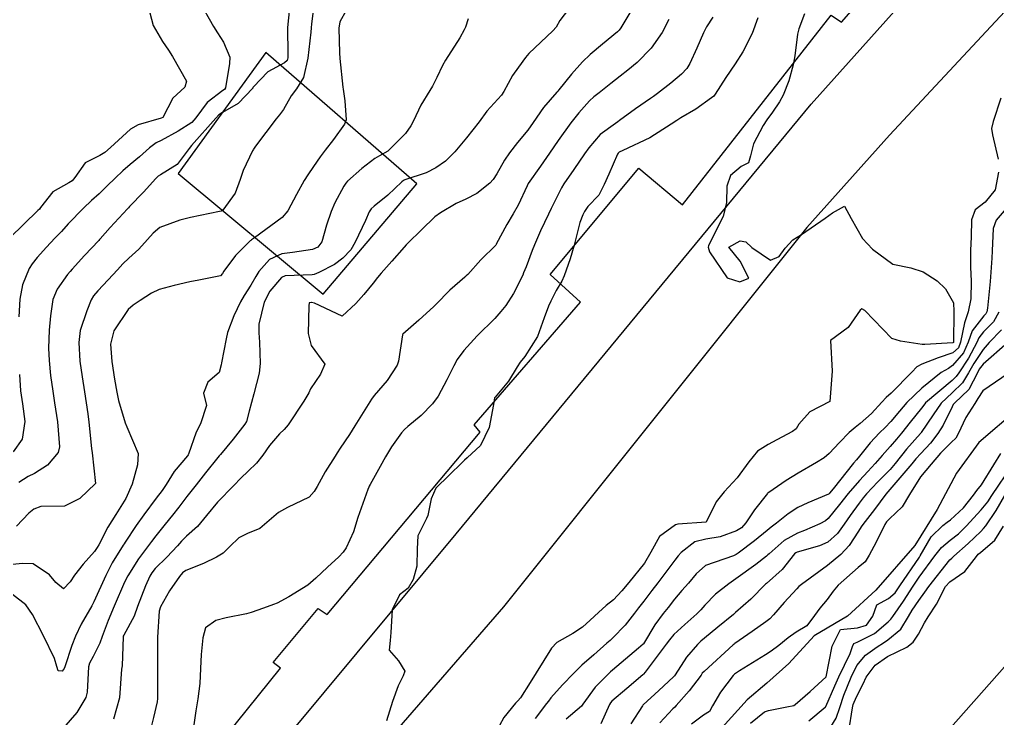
# Model space of a CAD drawing. Header units: metres. Extents: x 318500 to 325275, y 7408834 to 7428799.
# Drawn here: x 322754.7 to 322818.7, y 7421250.9 to 7421296.6 of the extents above; entities that cross this region are included whole.
import ezdxf

# ---------------------------------------------------------------- set-up
doc = ezdxf.new("R2010")
doc.units = ezdxf.units.M
doc.header["$MEASUREMENT"] = 0
for name, color, linetype in [('Curvas de Nivel 1m', 11, 'Continuous'), ('Curvas de Nivel 5m', 15, 'Continuous'), ('Edificações', 30, 'Continuous'), ('Hidrografia', 140, 'Continuous'), ('Vias Primárias', 230, 'Continuous')]:
    doc.layers.add(name, color=color, linetype=linetype)

msp = doc.modelspace()

# ---------------------------------------------------------------- linework, layer by layer
at = {"layer": 'Curvas de Nivel 1m', "flags": 128}
for points, elevation in [([(322766.471, 7421297.818), (322767.416, 7421296.17), (322767.668, 7421295.759), (322768.07, 7421295.138), (322768.477, 7421294.156), (322768.459, 7421293.751), (322768.203, 7421292.158), (322768.137, 7421292.05), (322768.027, 7421291.98), (322767.005, 7421291.186), (322766.262, 7421290.186), (322765.997, 7421289.896), (322765.097, 7421289.309), (322763.985, 7421288.714), (322763.659, 7421288.547), (322763.224, 7421288.228), (322762.566, 7421287.639), (322761.963, 7421287.129), (322761.48, 7421286.724), (322760.976, 7421286.255), (322760.464, 7421285.74), (322759.934, 7421285.225), (322759.431, 7421284.774), (322758.897, 7421284.285), (322757.91, 7421283.262), (322757.454, 7421282.755), (322757.034, 7421282.309), (322756.485, 7421281.72), (322755.881, 7421281.056), (322755.551, 7421280.649), (322755.354, 7421280.328), (322754.92, 7421279.268), (322754.726, 7421278.337), (322754.672, 7421277.181)], 757), ([(322772.44, 7421297.77), (322772.266, 7421296.107), (322772.287, 7421294.332), (322772.285, 7421294.107), (322772.232, 7421293.933), (322772.055, 7421293.793), (322770.973, 7421293.199), (322770.031, 7421292.212), (322770.001, 7421292.17), (322769.987, 7421292.14), (322769.032, 7421291.133), (322768.006, 7421290.547), (322767.776, 7421290.39), (322767.578, 7421290.166), (322765.982, 7421288.381), (322765.829, 7421288.192), (322765.035, 7421287.133), (322763.954, 7421286.471), (322763.8, 7421286.373), (322763.642, 7421286.223), (322762.83, 7421285.338), (322761.922, 7421284.388), (322761.849, 7421284.313), (322761.78, 7421284.242), (322760.658, 7421283.009), (322759.991, 7421282.269), (322759.946, 7421282.222), (322759.898, 7421282.168), (322758.98, 7421281.187), (322758.163, 7421280.296), (322758.027, 7421280.138), (322757.864, 7421279.932), (322757.178, 7421278.979), (322756.904, 7421278.309), (322756.752, 7421277.234), (322756.668, 7421276.307), (322756.612, 7421275.118), (322756.65, 7421274.307), (322756.752, 7421273.329), (322756.888, 7421272.303), (322757.007, 7421271.556), (322757.193, 7421270.298), (322757.34, 7421268.671), (322757.253, 7421268.297), (322756.544, 7421267.461), (322755.689, 7421266.926), (322755.293, 7421266.719), (322754.681, 7421266.335)], 756), ([(322776.097, 7421297.212), (322775.677, 7421296.474), (322775.618, 7421296.065), (322775.675, 7421294.452), (322775.69, 7421294.064), (322775.894, 7421292.2), (322775.914, 7421292.061), (322776.019, 7421291.296), (322776.109, 7421290.058), (322775.997, 7421289.777), (322775.27, 7421288.784), (322774.718, 7421288.073), (322774.402, 7421287.647), (322773.964, 7421286.999), (322773.588, 7421286.453), (322773.351, 7421286.089), (322772.851, 7421285.182), (322772.287, 7421284.104), (322771.916, 7421283.673), (322770.104, 7421282.339), (322769.901, 7421282.201), (322769.867, 7421282.174), (322769.821, 7421282.141), (322768.855, 7421281.181), (322768.094, 7421280.158), (322768.007, 7421280.019), (322767.866, 7421279.866), (322766.465, 7421279.577), (322765.859, 7421279.469), (322764.833, 7421279.228), (322763.851, 7421278.967), (322763.349, 7421278.723), (322762.617, 7421278.232), (322762.148, 7421277.926), (322761.834, 7421277.649), (322760.886, 7421276.254), (322760.682, 7421275.382), (322760.755, 7421274.256), (322760.927, 7421273.098), (322761.077, 7421272.25), (322761.198, 7421271.692), (322761.626, 7421270.242), (322761.736, 7421269.982), (322762.491, 7421268.228), (322762.433, 7421267.495), (322762.092, 7421266.234), (322761.671, 7421265.291), (322761.014, 7421264.25), (322760.501, 7421263.404), (322759.902, 7421262.266), (322759.809, 7421262.086), (322759.623, 7421261.812), (322758.884, 7421261.004), (322758.305, 7421260.283), (322758.036, 7421259.845), (322757.591, 7421259.381), (322757.086, 7421259.789), (322756.675, 7421260.304), (322755.61, 7421261.019), (322754.905, 7421261.036), (322753.608, 7421260.915)], 754), ([(322790.663, 7421297.3), (322790.09, 7421296.549), (322789.844, 7421296.113), (322789.633, 7421295.877), (322788.065, 7421294.401), (322787.835, 7421294.13), (322787.663, 7421293.904), (322786.992, 7421292.965), (322786.416, 7421291.916), (322786.26, 7421291.684), (322786.022, 7421291.415), (322785.321, 7421290.62), (322784.808, 7421289.938), (322783.989, 7421288.878), (322783.226, 7421287.961), (322782.595, 7421287.346), (322781.964, 7421286.912), (322781.344, 7421286.602), (322779.952, 7421286.129), (322779.863, 7421286.089), (322779.751, 7421286.003), (322778.823, 7421285.13), (322777.926, 7421284.416), (322777.728, 7421284.228), (322777.605, 7421284.035), (322777.359, 7421283.483), (322776.692, 7421282.048), (322776.397, 7421281.548), (322775.884, 7421281.001), (322775.344, 7421280.599), (322774.307, 7421280.076), (322774.002, 7421279.945), (322773.868, 7421279.925), (322772.114, 7421279.858), (322771.864, 7421279.741), (322771.111, 7421278.861), (322770.742, 7421278.126), (322770.379, 7421276.685), (322770.373, 7421276.132), (322770.431, 7421275.511), (322770.475, 7421274.13), (322770.416, 7421273.495), (322770.059, 7421272.136), (322769.749, 7421271.011), (322769.566, 7421270.317), (322769.477, 7421270.143), (322768.709, 7421269.167), (322767.868, 7421268.158), (322767.792, 7421268.076), (322767.707, 7421267.977), (322766.899, 7421266.964), (322766.274, 7421266.181), (322765.672, 7421265.419), (322765.137, 7421264.723), (322764.727, 7421264.199), (322764.249, 7421263.606), (322763.64, 7421262.854), (322763.361, 7421262.487), (322763.162, 7421262.217), (322762.503, 7421261.341), (322761.802, 7421260.237), (322761.596, 7421259.82), (322760.923, 7421258.25), (322760.514, 7421257.307), (322760.134, 7421256.261), (322759.98, 7421255.826), (322759.53, 7421254.963), (322759.288, 7421254.508), (322759.235, 7421254.273), (322759.154, 7421252.623), (322759.065, 7421252.274), (322758.47, 7421251.296), (322757.606, 7421250.289)], 752), ([(322794.746, 7421297.164), (322794.084, 7421296.072), (322793.979, 7421295.923), (322793.875, 7421295.822), (322792.883, 7421295.021), (322792.065, 7421294.326), (322791.581, 7421293.847), (322790.86, 7421293.046), (322790.032, 7421292.031), (322789.958, 7421291.945), (322789.889, 7421291.872), (322789.024, 7421290.876), (322788.35, 7421289.895), (322787.995, 7421289.381), (322787.321, 7421288.572), (322786.789, 7421287.912), (322786.457, 7421287.43), (322785.959, 7421286.53), (322785.722, 7421286.154), (322785.513, 7421285.927), (322784.646, 7421285.233), (322783.934, 7421284.865), (322783.306, 7421284.583), (322782.269, 7421283.975), (322781.917, 7421283.707), (322781.034, 7421282.864), (322780.138, 7421281.998), (322780.023, 7421281.873), (322779.896, 7421281.736), (322779.083, 7421280.811), (322778.383, 7421280.022), (322778.142, 7421279.749), (322777.86, 7421279.378), (322777.252, 7421278.636), (322776.737, 7421278.047), (322775.832, 7421277.226), (322774.03, 7421278.078), (322773.841, 7421278.116), (322773.806, 7421278.115), (322773.676, 7421278.082), (322773.653, 7421277.898), (322773.604, 7421276.083), (322773.808, 7421275.297), (322774.698, 7421274.071), (322774.423, 7421273.431), (322773.766, 7421272.472), (322773.649, 7421272.194), (322773.591, 7421272.083), (322773.332, 7421271.663), (322772.304, 7421270.102), (322772.035, 7421269.806), (322771.731, 7421269.516), (322771.091, 7421268.748), (322770.642, 7421268.126), (322770.238, 7421267.596), (322769.694, 7421267.078), (322769.215, 7421266.617), (322768.743, 7421266.149), (322767.669, 7421265.06), (322766.962, 7421264.17), (322766.367, 7421263.461), (322765.639, 7421262.817), (322765.327, 7421262.501), (322765.064, 7421262.196), (322764.36, 7421261.461), (322763.607, 7421260.7), (322763.383, 7421260.434), (322763.248, 7421260.215), (322762.957, 7421259.583), (322762.445, 7421258.227), (322762.212, 7421257.589), (322761.552, 7421256.36), (322761.509, 7421256.282), (322761.501, 7421256.241), (322761.428, 7421254.335), (322761.416, 7421254.242), (322761.403, 7421254.126), (322761.269, 7421252.243), (322760.876, 7421250.853)], 751), ([(322763.25, 7421297.071), (322763.476, 7421296.226), (322764.07, 7421295.175), (322764.471, 7421294.621), (322764.74, 7421294.21), (322765.651, 7421292.58), (322765.546, 7421292.197), (322764.758, 7421291.47), (322764.088, 7421290.219), (322763.999, 7421290.159), (322762.49, 7421289.74), (322761.992, 7421289.455), (322760.682, 7421288.259), (322760.308, 7421287.932), (322759.972, 7421287.736), (322759.004, 7421287.245), (322758.342, 7421286.294), (322758.171, 7421286.072), (322757.944, 7421285.929), (322756.905, 7421285.341), (322756.089, 7421284.318), (322756.018, 7421284.221), (322755.918, 7421284.119), (322754.083, 7421282.347)], 758), ([(322784.091, 7421296.666), (322783.907, 7421296.129), (322783.829, 7421295.954), (322783.535, 7421295.418), (322782.597, 7421293.972), (322782.407, 7421293.622), (322782.043, 7421292.824), (322781.762, 7421292.255), (322781.584, 7421291.984), (322780.993, 7421291.013), (322780.51, 7421289.995), (322780.329, 7421289.665), (322779.992, 7421289.172), (322778.84, 7421288.017), (322778.292, 7421287.708), (322777.972, 7421287.521), (322777.136, 7421286.869), (322776.198, 7421286.056), (322776.08, 7421285.926), (322775.945, 7421285.717), (322775.369, 7421284.625), (322775.11, 7421284.068), (322774.814, 7421283.168), (322774.507, 7421282.074), (322774.245, 7421281.726), (322773.892, 7421281.573), (322772.597, 7421281.392), (322771.888, 7421281.291), (322771.081, 7421280.923), (322770.387, 7421280.132), (322770.193, 7421279.807), (322769.856, 7421279.239), (322769.423, 7421278.568), (322769.178, 7421278.147), (322768.742, 7421277.24), (322768.339, 7421276.155), (322768.244, 7421275.725), (322767.945, 7421274.158), (322767.92, 7421274.026), (322767.781, 7421273.532), (322767.043, 7421272.899), (322766.755, 7421272.175), (322766.961, 7421271.38), (322766.571, 7421270.178), (322766.288, 7421269.626), (322765.782, 7421268.189), (322765.756, 7421268.143), (322765.708, 7421268.086), (322764.833, 7421267.059), (322764.312, 7421266.204), (322764.063, 7421265.819), (322763.671, 7421265.303), (322762.862, 7421264.222), (322762.359, 7421263.52), (322761.633, 7421262.436), (322761.557, 7421262.315), (322761.509, 7421262.242), (322760.785, 7421261.08), (322760.36, 7421260.259), (322759.583, 7421258.522), (322759.495, 7421258.356), (322759.444, 7421258.271), (322758.762, 7421257.078), (322758.381, 7421256.282), (322758.141, 7421255.684), (322757.679, 7421254.288), (322757.641, 7421254.166), (322757.517, 7421253.994), (322757.249, 7421254.025), (322757.163, 7421254.295), (322757.004, 7421254.822), (322756.297, 7421256.309), (322755.571, 7421257.693), (322755.119, 7421258.327), (322754.26, 7421259.013)], 753), ([(322800.096, 7421296.777), (322799.694, 7421296.136), (322799.502, 7421295.746), (322799.067, 7421294.754), (322798.607, 7421293.755), (322798.395, 7421293.416), (322798.049, 7421293.057), (322797.356, 7421292.455), (322796.482, 7421291.783), (322796.218, 7421291.596), (322796.025, 7421291.466), (322795.046, 7421290.774), (322794.003, 7421290.015), (322793.89, 7421289.933), (322793.731, 7421289.823), (322792.732, 7421289.093), (322791.984, 7421288.235), (322791.71, 7421287.844), (322791, 7421286.819), (322790.352, 7421285.864), (322790.206, 7421285.606), (322789.938, 7421285.089), (322789.531, 7421284.271), (322789.341, 7421283.879), (322788.828, 7421282.805), (322788.429, 7421281.892), (322788.281, 7421281.507), (322787.878, 7421280.442), (322787.721, 7421280.053), (322787.659, 7421279.902), (322787.067, 7421278.692), (322786.551, 7421277.913), (322786.236, 7421277.516), (322785.832, 7421277.075), (322784.676, 7421275.937), (322783.805, 7421274.978), (322783.378, 7421274.374), (322783.151, 7421273.96), (322782.696, 7421273.046), (322782.114, 7421271.975), (322781.755, 7421271.473), (322781.006, 7421270.728), (322780.14, 7421269.996), (322779.924, 7421269.812), (322779.734, 7421269.59), (322779.069, 7421268.66), (322778.674, 7421268.016), (322778.335, 7421267.386), (322777.683, 7421266.209), (322777.616, 7421266.096), (322777.585, 7421266.031), (322777.52, 7421265.874), (322776.861, 7421264.042), (322776.58, 7421263.112), (322776.111, 7421262.053), (322775.909, 7421261.773), (322775.621, 7421261.471), (322774.872, 7421260.806), (322774.108, 7421260.075), (322773.595, 7421259.627), (322772.341, 7421258.852), (322771.583, 7421258.453), (322771.345, 7421258.35), (322770.681, 7421258.119), (322769.872, 7421257.83), (322769.574, 7421257.744), (322768.239, 7421257.481), (322767.567, 7421257.315), (322766.892, 7421256.838), (322766.723, 7421256.172), (322766.616, 7421255.091), (322766.569, 7421254.174), (322766.53, 7421253.195), (322766.386, 7421252.177), (322766.257, 7421251.41), (322766.077, 7421250.181)], 749), ([(322803.059, 7421296.732), (322802.689, 7421295.701), (322802.068, 7421294.503), (322801.566, 7421293.717), (322800.951, 7421292.821), (322800.262, 7421291.737), (322800.162, 7421291.604), (322800.026, 7421291.492), (322799, 7421290.765), (322798.006, 7421290.183), (322797.745, 7421290.023), (322797.388, 7421289.769), (322795.991, 7421288.884), (322794.22, 7421288.054), (322793.981, 7421287.941), (322793.911, 7421287.89), (322793.862, 7421287.821), (322793.29, 7421286.497), (322792.991, 7421285.83), (322792.65, 7421285.123), (322791.928, 7421284.383), (322791.696, 7421284.071), (322791.592, 7421283.845), (322791.405, 7421283.338), (322791.024, 7421281.853), (322790.774, 7421280.969), (322790.384, 7421279.862), (322790.223, 7421279.507), (322789.855, 7421278.893), (322789.511, 7421278.209), (322789.357, 7421277.877), (322789.058, 7421277.107), (322788.622, 7421275.888), (322787.8, 7421274.573), (322787.495, 7421274.203), (322787.291, 7421273.905), (322786.725, 7421272.962), (322785.848, 7421271.919), (322785.815, 7421271.864), (322785.755, 7421271.431), (322785.47, 7421269.924), (322784.902, 7421268.753), (322784.017, 7421267.945), (322783.854, 7421267.802), (322783.705, 7421267.637), (322782.838, 7421266.817), (322781.97, 7421265.976), (322781.673, 7421265.267), (322781.458, 7421264.186), (322781.37, 7421263.983), (322780.783, 7421262.849), (322780.739, 7421261.989), (322780.737, 7421260.865), (322780.489, 7421259.991), (322780.155, 7421259.433), (322779.59, 7421258.983), (322779.105, 7421258.007), (322779.034, 7421256.532), (322778.98, 7421256.009), (322778.907, 7421255.376), (322779.537, 7421254.666), (322779.951, 7421253.996), (322779.838, 7421253.683), (322779.516, 7421253.042), (322779.132, 7421252.006), (322778.738, 7421250.754)], 748), ([(322806.1, 7421296.999), (322805.731, 7421296.018), (322805.656, 7421295.664), (322805.476, 7421294.256), (322805.37, 7421293.667), (322805.092, 7421292.622), (322804.708, 7421291.673), (322804.47, 7421291.229), (322804.013, 7421290.564), (322803.636, 7421290.056), (322803.395, 7421289.689), (322802.773, 7421288.483), (322802.575, 7421287.701), (322802.431, 7421287.245), (322801.969, 7421287.001), (322801.253, 7421286.428), (322801.024, 7421285.724), (322801.002, 7421284.656), (322800.778, 7421283.727), (322799.903, 7421282.005), (322799.822, 7421281.819), (322799.81, 7421281.741), (322799.895, 7421281.419), (322801.038, 7421279.722), (322801.866, 7421279.47), (322802.47, 7421279.701), (322801.887, 7421280.82), (322801.15, 7421281.721), (322801.904, 7421282.149), (322802.27, 7421282.07), (322802.651, 7421281.699), (322803.888, 7421280.88), (322804.45, 7421281.116), (322804.846, 7421281.671), (322805.352, 7421282.219), (322805.909, 7421282.551), (322807.468, 7421283.637), (322807.934, 7421283.986), (322808.726, 7421284.406), (322809.162, 7421283.612), (322809.91, 7421282.292), (322810.568, 7421281.593), (322811.886, 7421280.628), (322813.061, 7421280.384), (322813.879, 7421280.128), (322814.8, 7421279.536), (322815.348, 7421279.011), (322815.856, 7421278.091), (322815.892, 7421277.52), (322815.893, 7421277.476), (322815.862, 7421275.52), (322815.852, 7421275.487), (322815.819, 7421275.464), (322813.991, 7421275.374), (322813.817, 7421275.374), (322812.396, 7421275.571), (322811.823, 7421275.765), (322810.067, 7421277.598), (322809.851, 7421277.691), (322809.752, 7421277.601), (322808.962, 7421276.484), (322807.82, 7421275.63), (322807.929, 7421273.628), (322807.77, 7421271.63), (322806.455, 7421270.955), (322805.747, 7421270.151), (322805.559, 7421269.846), (322805.315, 7421269.664), (322804.289, 7421269.117), (322803.727, 7421268.832), (322803.031, 7421268.379), (322802.461, 7421267.699), (322801.699, 7421266.648), (322800.847, 7421265.723), (322800.334, 7421265.076), (322799.66, 7421263.74), (322797.809, 7421263.607), (322797.657, 7421263.572), (322796.622, 7421262.799), (322796.054, 7421261.784), (322795.623, 7421261.049), (322794.608, 7421259.805), (322794.159, 7421259.254), (322793.593, 7421258.669), (322793.121, 7421258.29), (322792.618, 7421257.83), (322792.086, 7421257.321), (322791.566, 7421256.876), (322790.948, 7421256.461), (322789.903, 7421255.865), (322789.546, 7421255.5), (322788.546, 7421253.885), (322788.155, 7421253.256), (322787.505, 7421252.25), (322787.351, 7421252.053), (322787.196, 7421251.903), (322786.434, 7421250.963), (322785.862, 7421249.916)], 747), ([(322818.97, 7421291.486), (322818.466, 7421289.945), (322818.361, 7421289.495), (322818.408, 7421289.09), (322818.782, 7421287.488)], 746), ([(322818.813, 7421286.641), (322818.593, 7421285.49), (322817.942, 7421284.667), (322817.275, 7421284.169), (322817.038, 7421283.509), (322817.019, 7421282.404), (322816.98, 7421281.509), (322816.978, 7421280.415), (322817.018, 7421279.509), (322817.008, 7421278.359), (322816.819, 7421277.51), (322816.573, 7421276.778), (322816.32, 7421275.515), (322816.182, 7421275.149), (322815.81, 7421274.824), (322814.848, 7421274.49), (322813.798, 7421274.082), (322813.458, 7421273.893), (322813.139, 7421273.56), (322811.776, 7421272.17), (322811.452, 7421271.904), (322811.164, 7421271.586), (322810.492, 7421270.859), (322809.749, 7421270.199), (322809.415, 7421269.934), (322809.037, 7421269.611), (322808.391, 7421268.959), (322807.719, 7421268.228), (322807.402, 7421267.948), (322806.894, 7421267.642), (322805.703, 7421266.95), (322804.903, 7421266.463), (322803.765, 7421265.679), (322803.718, 7421265.651), (322803.689, 7421265.621), (322802.825, 7421264.541), (322802.277, 7421263.701), (322801.979, 7421263.381), (322801.652, 7421263.164), (322800.597, 7421262.774), (322799.643, 7421262.638), (322798.927, 7421262.461), (322798.029, 7421261.756), (322797.846, 7421261.54), (322797.625, 7421261.263), (322796.497, 7421259.777), (322796.117, 7421259.268), (322795.592, 7421258.581), (322795.243, 7421258.137), (322794.985, 7421257.799), (322794.367, 7421257.009), (322793.555, 7421256.165), (322793.375, 7421256), (322793.176, 7421255.824), (322792.305, 7421255.07), (322791.535, 7421254.385), (322790.983, 7421253.848), (322790.274, 7421253.103), (322789.506, 7421252.247), (322789.34, 7421252.035), (322789.212, 7421251.874), (322788.476, 7421250.894)], 746), ([(322818.829, 7421277.485), (322818.478, 7421276.853), (322817.83, 7421276.187), (322817.531, 7421275.797), (322817.394, 7421275.504), (322816.841, 7421274.473), (322816.213, 7421273.516), (322816.037, 7421273.268), (322815.785, 7421273.014), (322814.035, 7421271.546), (322813.91, 7421271.406), (322813.765, 7421271.197), (322813.028, 7421270.283), (322812.453, 7421269.569), (322812.134, 7421269.174), (322811.727, 7421268.702), (322811.195, 7421268.108), (322810.744, 7421267.59), (322810.249, 7421267.05), (322809.699, 7421266.472), (322808.959, 7421265.611), (322808.402, 7421264.896), (322807.665, 7421263.971), (322807.478, 7421263.818), (322807.121, 7421263.638), (322806.102, 7421263.205), (322805.65, 7421263.022), (322804.78, 7421262.532), (322803.794, 7421261.678), (322803.713, 7421261.595), (322803.628, 7421261.52), (322802.913, 7421260.981), (322801.613, 7421260.03), (322801.155, 7421259.717), (322800.291, 7421259.038), (322799.589, 7421258.321), (322799.318, 7421258.009), (322799.05, 7421257.745), (322798.267, 7421257.056), (322797.559, 7421256.392), (322797.27, 7421256.048), (322797.062, 7421255.767), (322795.674, 7421253.931), (322795.569, 7421253.789), (322795.55, 7421253.769), (322795.529, 7421253.751), (322794.47, 7421252.851), (322793.503, 7421252.024), (322793.402, 7421251.921), (322793.341, 7421251.822), (322792.768, 7421250.54)], 744), ([(322818.999, 7421276.316), (322818.208, 7421275.494), (322817.813, 7421275.044), (322817.188, 7421274.117), (322816.847, 7421273.509), (322816.45, 7421272.847), (322815.777, 7421272.201), (322815.064, 7421271.531), (322814.528, 7421270.769), (322813.741, 7421269.598), (322813.719, 7421269.572), (322813.702, 7421269.551), (322812.782, 7421268.506), (322812.041, 7421267.575), (322811.706, 7421267.186), (322810.907, 7421266.379), (322810.175, 7421265.595), (322809.955, 7421265.328), (322809.681, 7421264.976), (322809.091, 7421264.186), (322808.699, 7421263.614), (322808.264, 7421263.007), (322807.642, 7421262.442), (322807.09, 7421262.186), (322805.632, 7421261.786), (322805.546, 7421261.746), (322805.462, 7421261.662), (322804.638, 7421260.651), (322803.611, 7421259.734), (322803.553, 7421259.681), (322802.588, 7421258.702), (322801.582, 7421257.826), (322801.52, 7421257.772), (322801.45, 7421257.712), (322800.426, 7421256.868), (322799.556, 7421256.158), (322799.33, 7421255.965), (322799.094, 7421255.745), (322798.379, 7421254.914), (322797.644, 7421253.759), (322797.597, 7421253.691), (322797.528, 7421253.618), (322796.568, 7421252.72), (322795.543, 7421251.789), (322795.522, 7421251.767), (322795.499, 7421251.736), (322794.728, 7421250.554)], 743), ([(322819.39, 7421275.476), (322817.799, 7421274.072), (322817.545, 7421273.751), (322817.425, 7421273.504), (322816.87, 7421272.418), (322815.925, 7421271.518), (322815.844, 7421271.444), (322815.766, 7421271.285), (322815.188, 7421270.089), (322814.844, 7421269.533), (322814.353, 7421268.918), (322813.72, 7421268.228), (322813.396, 7421267.874), (322813.137, 7421267.559), (322811.693, 7421265.87), (322811.554, 7421265.718), (322811.438, 7421265.583), (322810.694, 7421264.571), (322809.936, 7421263.597), (322809.82, 7421263.436), (322809.653, 7421263.152), (322809.035, 7421262.213), (322808.496, 7421261.617), (322807.623, 7421260.899), (322805.901, 7421259.656), (322805.742, 7421259.524), (322805.606, 7421259.381), (322804.784, 7421258.476), (322804.083, 7421257.675), (322803.832, 7421257.421), (322803.573, 7421257.212), (322802.677, 7421256.579), (322801.551, 7421255.807), (322801.496, 7421255.765), (322801.433, 7421255.712), (322799.532, 7421253.978), (322799.417, 7421253.855), (322799.338, 7421253.742), (322798.564, 7421252.699), (322797.715, 7421251.758), (322797.608, 7421251.65), (322797.497, 7421251.541), (322796.64, 7421250.615)], 742), ([(322754.713, 7421273.399), (322754.776, 7421272.335), (322754.905, 7421271.486), (322755.056, 7421270.33), (322754.886, 7421269.169), (322754.3, 7421268.341)], 757), ([(322819.446, 7421273.475), (322817.778, 7421272.342), (322817.447, 7421271.83), (322817.257, 7421271.505), (322816.678, 7421270.589), (322816.166, 7421269.516), (322816.016, 7421269.237), (322815.732, 7421268.981), (322815.003, 7421268.248), (322814.396, 7421267.54), (322813.702, 7421266.704), (322812.98, 7421265.561), (322812.511, 7421264.734), (322811.666, 7421263.966), (322811.473, 7421263.772), (322811.357, 7421263.583), (322810.794, 7421262.437), (322810.35, 7421261.593), (322810.07, 7421261.152), (322809.622, 7421260.765), (322808.308, 7421259.62), (322807.993, 7421259.236), (322807.596, 7421258.687), (322807.111, 7421258.114), (322806.758, 7421257.642), (322806.258, 7421256.961), (322805.563, 7421256.536), (322805.041, 7421256.182), (322804.431, 7421255.671), (322803.926, 7421255.296), (322803.544, 7421255.06), (322801.847, 7421254.02), (322801.531, 7421253.8), (322801.442, 7421253.711), (322800.619, 7421252.618), (322800.078, 7421251.731), (322799.881, 7421251.348), (322799.491, 7421251.123), (322798.709, 7421250.52)], 741), ([(322802.58, 7421250.597), (322803.495, 7421251.335), (322803.745, 7421251.429), (322804.946, 7421251.666), (322805.412, 7421251.751), (322805.502, 7421251.803), (322806.487, 7421252.674), (322807.53, 7421253.63), (322807.927, 7421255.624), (322808.47, 7421256.713), (322809.568, 7421256.825), (322810.167, 7421256.999), (322810.572, 7421257.59), (322810.843, 7421258.336), (322811.597, 7421258.738), (322812.054, 7421259.123), (322812.354, 7421259.569), (322813.629, 7421261.454), (322813.684, 7421261.549), (322814.408, 7421262.78), (322815.168, 7421263.527), (322815.453, 7421263.734), (322815.666, 7421263.891), (322816.513, 7421264.676), (322817.179, 7421265.505), (322817.388, 7421265.808), (322817.697, 7421266.186), (322818.511, 7421267.488), (322818.962, 7421268.24)], 741), ([(322806.394, 7421250.739), (322807.459, 7421251.631), (322807.48, 7421251.65), (322807.501, 7421251.682), (322808.103, 7421253.04), (322808.36, 7421253.618), (322809.098, 7421255.159), (322809.247, 7421255.605), (322809.348, 7421255.808), (322809.554, 7421255.894), (322810.683, 7421256.469), (322811.575, 7421257.214), (322811.755, 7421257.399), (322811.895, 7421257.575), (322812.587, 7421258.573), (322813.212, 7421259.556), (322813.616, 7421260.149), (322814.637, 7421261.535), (322815.074, 7421262.092), (322815.646, 7421262.553), (322816.195, 7421262.972), (322816.716, 7421263.509), (322817.166, 7421264.007), (322817.676, 7421264.541), (322818.101, 7421265.077), (322818.369, 7421265.49), (322819.71, 7421267.45)], 742), ([(322807.472, 7421249.777), (322808.181, 7421250.928), (322808.424, 7421251.616), (322808.69, 7421252.435), (322809.154, 7421253.606), (322809.538, 7421254.364), (322810.096, 7421255.043), (322810.855, 7421255.587), (322811.282, 7421255.855), (322811.557, 7421256.037), (322812.404, 7421256.731), (322812.927, 7421257.56), (322813.161, 7421257.982), (322813.596, 7421258.628), (322813.981, 7421259.167), (322814.246, 7421259.54), (322815.627, 7421261.268), (322815.75, 7421261.397), (322815.889, 7421261.517), (322816.816, 7421262.335), (322817.655, 7421263.134), (322817.831, 7421263.323), (322817.97, 7421263.495), (322818.661, 7421264.499), (322819.215, 7421265.477)], 743), ([(322809.004, 7421250.08), (322809.246, 7421251.604), (322809.296, 7421251.81), (322809.511, 7421252.306), (322809.95, 7421253.17), (322810.145, 7421253.594), (322810.74, 7421254.386), (322811.544, 7421254.95), (322812.817, 7421255.561), (322813.224, 7421255.886), (322813.563, 7421256.425), (322813.962, 7421257.156), (322814.207, 7421257.541), (322814.75, 7421258.375), (322815.338, 7421259.524), (322815.613, 7421259.837), (322816.609, 7421260.521), (322817.361, 7421261.503), (322817.484, 7421261.65), (322817.634, 7421261.765), (322818.576, 7421262.556), (322819.13, 7421263.478)], 744)]:
    msp.add_lwpolyline(points, dxfattribs=dict(at, elevation=elevation))
at = {"layer": 'Curvas de Nivel 5m', "flags": 128}
for points, elevation in [([(322774.05, 7421298.081), (322773.837, 7421296.33), (322773.815, 7421296.084), (322773.789, 7421295.796), (322773.597, 7421294.087), (322773.301, 7421292.831), (322772.852, 7421292.098), (322772.504, 7421291.622), (322772.009, 7421290.729), (322771.739, 7421290.378), (322771.511, 7421290.117), (322770.176, 7421288.331), (322770.039, 7421288.139), (322770.018, 7421288.101), (322769.978, 7421288.04), (322769.348, 7421286.757), (322769.171, 7421286.148), (322768.832, 7421285.256), (322768.022, 7421284.159), (322767.963, 7421284.116), (322767.919, 7421284.09), (322767.818, 7421284.06), (322765.915, 7421283.671), (322765.22, 7421283.507), (322763.908, 7421283.007), (322763.475, 7421282.653), (322763.104, 7421282.228), (322762.522, 7421281.602), (322761.882, 7421281.021), (322761.483, 7421280.638), (322761.126, 7421280.251), (322760.519, 7421279.602), (322759.849, 7421278.872), (322759.57, 7421278.548), (322759.403, 7421278.277), (322759.121, 7421277.565), (322758.695, 7421276.281), (322758.597, 7421275.494), (322758.666, 7421274.281), (322758.807, 7421273.248), (322758.97, 7421272.278), (322759.183, 7421270.838), (322759.255, 7421270.275), (322759.434, 7421268.553), (322759.466, 7421268.272), (322759.68, 7421266.27), (322758.663, 7421265.287), (322757.665, 7421264.792), (322756.12, 7421264.769), (322755.663, 7421264.591), (322755.334, 7421264.325), (322754.513, 7421263.471)], 755), ([(322797.232, 7421296.633), (322796.793, 7421295.779), (322796.07, 7421294.749), (322795.15, 7421293.804), (322794.551, 7421293.314), (322794.047, 7421292.924), (322793.432, 7421292.433), (322792.664, 7421291.834), (322792.305, 7421291.558), (322792.022, 7421291.3), (322791.335, 7421290.525), (322790.813, 7421289.858), (322789.988, 7421288.699), (322789.424, 7421287.878), (322788.827, 7421287.027), (322788.027, 7421285.899), (322787.997, 7421285.852), (322787.948, 7421285.735), (322787.355, 7421284.48), (322787.033, 7421283.909), (322786.62, 7421283.206), (322785.928, 7421281.92), (322785.919, 7421281.901), (322785.899, 7421281.872), (322784.926, 7421280.893), (322784.06, 7421279.947), (322783.966, 7421279.851), (322783.867, 7421279.77), (322782.896, 7421278.923), (322781.97, 7421277.978), (322781.839, 7421277.85), (322780.853, 7421276.966), (322779.82, 7421276.041), (322779.797, 7421276), (322779.53, 7421274.268), (322779.436, 7421274.005), (322778.78, 7421273.009), (322777.944, 7421272.027), (322777.758, 7421271.785), (322776.671, 7421270.046), (322776.312, 7421269.47), (322775.718, 7421268.572), (322775.508, 7421268.268), (322775.376, 7421268.063), (322774.734, 7421267.03), (322774.192, 7421266.075), (322774.01, 7421265.744), (322773.673, 7421265.383), (322772.262, 7421264.697), (322771.663, 7421264.365), (322771.365, 7421264.113), (322770.439, 7421263.331), (322769.643, 7421262.997), (322769.068, 7421262.709), (322768.487, 7421262.147), (322768.055, 7421261.722), (322767.619, 7421261.446), (322766.758, 7421261.028), (322765.606, 7421260.579), (322765.377, 7421260.419), (322765.18, 7421260.194), (322764.538, 7421259.253), (322763.946, 7421258.206), (322763.867, 7421257.915), (322763.746, 7421256.208), (322763.739, 7421256.016), (322763.755, 7421254.208), (322763.753, 7421253.972), (322763.746, 7421252.208), (322763.722, 7421251.983), (322763.481, 7421250.961), (322763.329, 7421250.356)], 750), ([(322819.945, 7421285.002), (322818.662, 7421283.489), (322818.458, 7421282.956), (322818.392, 7421281.493), (322818.368, 7421281.017), (322818.254, 7421279.494), (322818.091, 7421277.735), (322818.04, 7421277.497), (322817.97, 7421277.376), (322817.846, 7421277.242), (322817.091, 7421276.247), (322816.825, 7421275.51), (322816.508, 7421274.815), (322815.797, 7421273.984), (322815.527, 7421273.791), (322815.064, 7421273.531), (322813.78, 7421272.505), (322812.801, 7421271.565), (322812.326, 7421271.007), (322811.751, 7421270.322), (322811.388, 7421269.941), (322811.018, 7421269.587), (322810.402, 7421268.922), (322809.717, 7421268.066), (322809.505, 7421267.812), (322809.325, 7421267.606), (322807.981, 7421265.914), (322807.741, 7421265.629), (322807.718, 7421265.601), (322807.689, 7421265.576), (322806.323, 7421265.008), (322805.676, 7421264.697), (322805.044, 7421264.292), (322804.274, 7421263.674), (322803.92, 7421263.413), (322803.653, 7421263.207), (322802.824, 7421262.51), (322801.76, 7421261.708), (322801.629, 7421261.624), (322801.454, 7421261.538), (322799.622, 7421260.9), (322799.011, 7421260.352), (322798.506, 7421259.751), (322798.085, 7421259.273), (322797.594, 7421258.698), (322797.182, 7421258.17), (322796.864, 7421257.771), (322796.313, 7421257.035), (322795.576, 7421255.79), (322795.55, 7421255.757), (322795.245, 7421255.493), (322793.532, 7421254.05), (322793.409, 7421253.943), (322793.27, 7421253.823), (322792.404, 7421252.944), (322791.6, 7421251.839), (322791.559, 7421251.78), (322791.498, 7421251.712), (322790.494, 7421250.846)], 745)]:
    msp.add_lwpolyline(points, dxfattribs=dict(at, elevation=elevation))
at = {"layer": 'Edificações'}
msp.add_lwpolyline([(322745.223, 7421224.205), (322754.819, 7421234.153), (322765.4, 7421246.253), (322771.798, 7421254.181), (322771.322, 7421254.562), (322774.277, 7421258.088), (322774.848, 7421257.706), (322784.866, 7421269.633), (322784.485, 7421270.11), (322791.452, 7421278.128), (322789.451, 7421279.938), (322795.265, 7421286.893), (322798.125, 7421284.511), (322807.859, 7421296.917), (322808.531, 7421296.449), (322811.867, 7421300.26)], dxfattribs=at)
msp.add_lwpolyline([(322780.732, 7421285.866), (322770.846, 7421294.462), (322765.112, 7421286.558), (322774.602, 7421278.653)], close=True, dxfattribs=at)
at = {"layer": 'Hidrografia'}
msp.add_lwpolyline([(322820.074, 7421271.138), (322817.52, 7421268.95), (322816.061, 7421266.945), (322814.785, 7421264.575), (322813.326, 7421262.205), (322810.772, 7421259.288), (322808.921, 7421257.592), (322806.732, 7421256.316), (322805.091, 7421254.493), (322803.632, 7421253.217), (322802.355, 7421252.123), (322800.713, 7421250.3)], dxfattribs=at)
at = {"layer": 'Vias Primárias'}
for points in [[(323715.644, 7420145.548, 0), (323709.04, 7420132.939)], [(323831.088, 7420001.787, 0), (323833.844, 7420008.443, 0.220888)], [(322747.884, 7421222.28), (322763.857, 7421239.627), (322783.312, 7421262.982), (322806.555, 7421291.086), (322815.748, 7421301.376, 0.075673), (322817.369, 7421303.859), (322826.121, 7421324.603), (322829.042, 7421331.634), (322831.202, 7421338.76, 0.290471), (322827.747, 7421351.194), (322810.895, 7421362.004), (322800.826, 7421367.42), (322795.966, 7421369.579, 0.176649), (322788.081, 7421370.119, 0.151539), (322783.652, 7421367.204), (322774.785, 7421351.316), (322773.59, 7421349.563), (322770.35, 7421344.705), (322765.705, 7421337.255), (322759.65, 7421329.9), (322740.952, 7421306.022), (322725.599, 7421286.997), (322703.324, 7421259.083)], [(322773.532, 7421201.387), (322782.954, 7421212.321), (322797.394, 7421229.016), (322812.82, 7421247.081), (322830.781, 7421267.371), (322838.393, 7421276.047), (322841.138, 7421280.374), (322852.55, 7421301.821), (322860.373, 7421316.517), (322862.909, 7421324.021, 0.175092), (322862.803, 7421329.086, 0.176676), (322859.213, 7421333.202), (322851.816, 7421336.591), (322843.158, 7421340.495, 0.35174), (322837.453, 7421339.022), (322831.535, 7421325.496), (322825.718, 7421310.283), (322821.067, 7421299.286), (322820.117, 7421298.125), (322811.67, 7421289.049), (322806.27, 7421283.009), (322786.406, 7421258.193), (322766.124, 7421234.844), (322751.533, 7421219.64)]]:
    msp.add_lwpolyline(points, format="xyb", dxfattribs=at)

doc.saveas('drawing.dxf')
